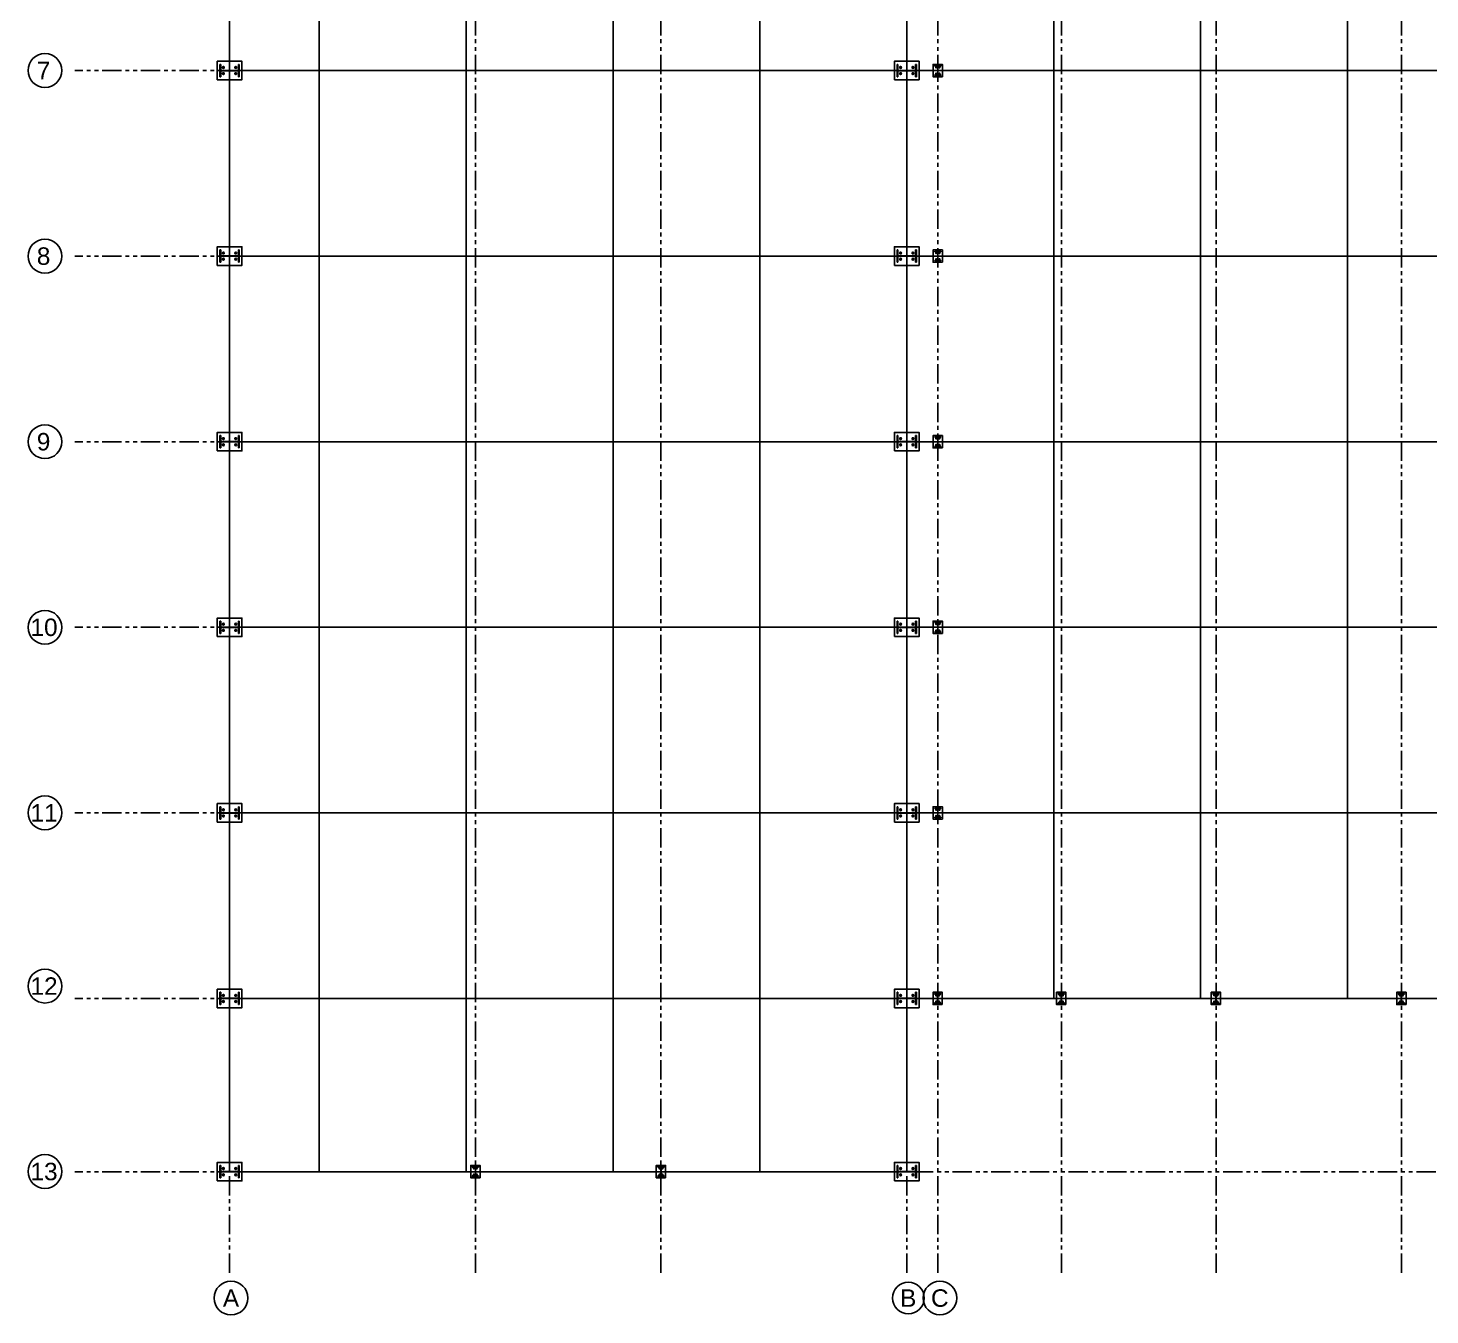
# Model space of a CAD drawing. Header units: inches. Extents: x 8519 to 881470, y -4476 to 84370.
# Drawn here: x 523889 to 569225, y 374 to 41978 of the extents above; entities that cross this region are included whole.
import ezdxf

# ---------------------------------------------------------------- set-up
doc = ezdxf.new("R2010")
doc.units = ezdxf.units.IN
doc.header["$MEASUREMENT"] = 0
doc.linetypes.add('PHANTOM2', pattern=[1.25, 0.625, -0.125, 0.125, -0.125, 0.125, -0.125])
for name, color, linetype in [('axis', 8, 'PHANTOM2'), ('columns', 2, 'Continuous'), ('initial layout', 7, 'Continuous'), ('purlins', 4, 'Continuous'), ('text', 3, 'Continuous')]:
    doc.layers.add(name, color=color, linetype=linetype)
doc.styles.get("Standard").update_dxf_attribs({"font": 'arial.ttf'})

msp = doc.modelspace()

# ---------------------------------------------------------------- linework, layer by layer
at = {"layer": 'axis', "ltscale": 1000}
for p, q in [((530406.478, 1740.662), (530406.478, 80229.763)), ((538356.478, 1740.662), (538356.478, 80229.763)), ((544356.478, 1740.662), (544356.478, 80229.763)), ((552306.478, 1740.662), (552306.478, 80229.763)), ((553306.478, 1740.662), (553306.478, 80229.763)), ((557306.478, 1740.662), (557306.478, 80229.763)), ((562306.478, 1740.662), (562306.478, 80229.763)), ((568306.478, 1740.662), (568306.478, 80229.763)), ((616913.11, 40605.309), (525406.478, 40605.309)), ((616913.11, 40605.309), (525406.478, 40605.309)), ((616913.11, 40605.309), (525406.478, 40605.309)), ((616913.11, 40605.309), (525406.478, 40605.309)), ((616913.11, 34605.309), (525406.478, 34605.309)), ((616913.11, 34605.309), (525406.478, 34605.309)), ((616913.11, 34605.309), (525406.478, 34605.309)), ((616913.11, 34605.309), (525406.478, 34605.309)), ((616913.11, 28605.309), (525406.478, 28605.309)), ((616913.11, 28605.309), (525406.478, 28605.309)), ((616913.11, 28605.309), (525406.478, 28605.309)), ((616913.11, 28605.309), (525406.478, 28605.309)), ((616913.11, 22605.309), (525406.478, 22605.309)), ((616913.11, 22605.309), (525406.478, 22605.309)), ((616913.11, 22605.309), (525406.478, 22605.309)), ((616913.11, 22605.309), (525406.478, 22605.309)), ((616913.11, 16605.309), (525406.478, 16605.309)), ((616913.11, 16605.309), (525406.478, 16605.309)), ((616913.11, 16605.309), (525406.478, 16605.309)), ((616913.11, 16605.309), (525406.478, 16605.309)), ((616913.11, 10605.309), (525406.478, 10605.309)), ((616913.11, 10605.309), (525406.478, 10605.309)), ((616913.11, 10605.309), (525406.478, 10605.309)), ((616913.11, 10605.309), (525406.478, 10605.309)), ((616913.11, 5005.309), (525406.478, 5005.309))]:
    msp.add_line(p, q, dxfattribs=at)
at = {"layer": 'columns'}
for p, q in [((530091.491, 40805.313), (530091.491, 40405.313)), ((530091.491, 40805.313), (530121.491, 40805.313)), ((530121.491, 40805.313), (530121.491, 40405.313)), ((530691.491, 40805.313), (530691.491, 40405.313)), ((530691.491, 40805.313), (530721.491, 40805.313)), ((530721.491, 40805.313), (530721.491, 40405.313)), ((551991.491, 40805.313), (551991.491, 40405.313)), ((551991.491, 40805.313), (552021.491, 40805.313)), ((552021.491, 40805.313), (552021.491, 40405.313)), ((552591.491, 40805.313), (552591.491, 40405.313)), ((552591.491, 40805.313), (552621.491, 40805.313)), ((552621.491, 40805.313), (552621.491, 40405.313)), ((530091.491, 40405.313), (530121.491, 40405.313)), ((530106.491, 40610.313), (530706.491, 40610.313)), ((530106.491, 40600.313), (530706.491, 40600.313)), ((530166.491, 40705.313), (530246.491, 40705.313)), ((530166.491, 40505.313), (530246.491, 40505.313)), ((530206.491, 40705.313), (530206.491, 40745.313)), ((530206.491, 40705.313), (530206.491, 40665.313)), ((530206.491, 40505.313), (530206.491, 40545.313)), ((530206.491, 40505.313), (530206.491, 40465.313)), ((530566.491, 40705.313), (530646.491, 40705.313)), ((530566.491, 40505.313), (530646.491, 40505.313)), ((530606.491, 40705.313), (530606.491, 40745.313)), ((530606.491, 40705.313), (530606.491, 40665.313)), ((530606.491, 40505.313), (530606.491, 40545.313)), ((530606.491, 40505.313), (530606.491, 40465.313)), ((530691.491, 40405.313), (530721.491, 40405.313)), ((551991.491, 40405.313), (552021.491, 40405.313)), ((552006.491, 40610.313), (552606.491, 40610.313)), ((552006.491, 40600.313), (552606.491, 40600.313)), ((552066.491, 40705.313), (552146.491, 40705.313)), ((552066.491, 40505.313), (552146.491, 40505.313)), ((552106.491, 40705.313), (552106.491, 40745.313)), ((552106.491, 40705.313), (552106.491, 40665.313)), ((552106.491, 40505.313), (552106.491, 40545.313)), ((552106.491, 40505.313), (552106.491, 40465.313)), ((552466.491, 40705.313), (552546.491, 40705.313)), ((552466.491, 40505.313), (552546.491, 40505.313)), ((552506.491, 40705.313), (552506.491, 40745.313)), ((552506.491, 40705.313), (552506.491, 40665.313)), ((552506.491, 40505.313), (552506.491, 40545.313)), ((552506.491, 40505.313), (552506.491, 40465.313)), ((552591.491, 40405.313), (552621.491, 40405.313)), ((553208.978, 40762.809), (553408.978, 40762.809)), ((553208.978, 40747.809), (553208.978, 40762.809)), ((553208.978, 40747.809), (553408.978, 40747.809)), ((553208.978, 40462.809), (553408.978, 40462.809)), ((553208.978, 40447.809), (553208.978, 40462.809)), ((553208.978, 40447.809), (553408.978, 40447.809)), ((553258.978, 40705.309), (553238.978, 40705.309)), ((553258.978, 40505.309), (553238.978, 40505.309)), ((553258.978, 40685.309), (553258.978, 40725.309)), ((553258.978, 40705.309), (553278.978, 40705.309)), ((553258.978, 40485.309), (553258.978, 40525.309)), ((553258.978, 40505.309), (553278.978, 40505.309)), ((553306.478, 40455.309), (553306.478, 40755.309)), ((553311.478, 40455.309), (553311.478, 40755.309)), ((553358.978, 40705.309), (553338.978, 40705.309)), ((553358.978, 40505.309), (553338.978, 40505.309)), ((553358.978, 40685.309), (553358.978, 40725.309)), ((553358.978, 40705.309), (553378.978, 40705.309)), ((553358.978, 40485.309), (553358.978, 40525.309)), ((553358.978, 40505.309), (553378.978, 40505.309)), ((553408.978, 40747.809), (553408.978, 40762.809)), ((553408.978, 40447.809), (553408.978, 40462.809)), ((530091.491, 34805.313), (530091.491, 34405.313)), ((530091.491, 34805.313), (530121.491, 34805.313)), ((530106.491, 34610.313), (530706.491, 34610.313)), ((530106.491, 34600.313), (530706.491, 34600.313)), ((530121.491, 34805.313), (530121.491, 34405.313)), ((530166.491, 34705.313), (530246.491, 34705.313)), ((530166.491, 34505.313), (530246.491, 34505.313)), ((530206.491, 34705.313), (530206.491, 34745.313)), ((530206.491, 34705.313), (530206.491, 34665.313)), ((530206.491, 34505.313), (530206.491, 34545.313)), ((530206.491, 34505.313), (530206.491, 34465.313)), ((530566.491, 34705.313), (530646.491, 34705.313)), ((530566.491, 34505.313), (530646.491, 34505.313)), ((530606.491, 34705.313), (530606.491, 34745.313)), ((530606.491, 34705.313), (530606.491, 34665.313)), ((530606.491, 34505.313), (530606.491, 34545.313)), ((530606.491, 34505.313), (530606.491, 34465.313)), ((530691.491, 34805.313), (530691.491, 34405.313)), ((530691.491, 34805.313), (530721.491, 34805.313)), ((530721.491, 34805.313), (530721.491, 34405.313)), ((551991.491, 34805.313), (551991.491, 34405.313)), ((551991.491, 34805.313), (552021.491, 34805.313)), ((552006.491, 34610.313), (552606.491, 34610.313)), ((552006.491, 34600.313), (552606.491, 34600.313)), ((552021.491, 34805.313), (552021.491, 34405.313)), ((552066.491, 34705.313), (552146.491, 34705.313)), ((552066.491, 34505.313), (552146.491, 34505.313)), ((552106.491, 34705.313), (552106.491, 34745.313)), ((552106.491, 34705.313), (552106.491, 34665.313)), ((552106.491, 34505.313), (552106.491, 34545.313)), ((552106.491, 34505.313), (552106.491, 34465.313)), ((552466.491, 34705.313), (552546.491, 34705.313)), ((552466.491, 34505.313), (552546.491, 34505.313)), ((552506.491, 34705.313), (552506.491, 34745.313)), ((552506.491, 34705.313), (552506.491, 34665.313)), ((552506.491, 34505.313), (552506.491, 34545.313)), ((552506.491, 34505.313), (552506.491, 34465.313)), ((552591.491, 34805.313), (552591.491, 34405.313)), ((552591.491, 34805.313), (552621.491, 34805.313)), ((552621.491, 34805.313), (552621.491, 34405.313)), ((553208.978, 34762.809), (553408.978, 34762.809)), ((553208.978, 34747.809), (553208.978, 34762.809)), ((553208.978, 34747.809), (553408.978, 34747.809)), ((553208.978, 34462.809), (553408.978, 34462.809)), ((553208.978, 34447.809), (553208.978, 34462.809)), ((553258.978, 34705.309), (553238.978, 34705.309)), ((553258.978, 34505.309), (553238.978, 34505.309)), ((553258.978, 34685.309), (553258.978, 34725.309)), ((553258.978, 34705.309), (553278.978, 34705.309)), ((553258.978, 34485.309), (553258.978, 34525.309)), ((553258.978, 34505.309), (553278.978, 34505.309)), ((553306.478, 34455.309), (553306.478, 34755.309)), ((553311.478, 34455.309), (553311.478, 34755.309)), ((553358.978, 34705.309), (553338.978, 34705.309)), ((553358.978, 34505.309), (553338.978, 34505.309)), ((553358.978, 34685.309), (553358.978, 34725.309)), ((553358.978, 34705.309), (553378.978, 34705.309)), ((553358.978, 34485.309), (553358.978, 34525.309)), ((553358.978, 34505.309), (553378.978, 34505.309)), ((553408.978, 34747.809), (553408.978, 34762.809)), ((553408.978, 34447.809), (553408.978, 34462.809)), ((530091.491, 34405.313), (530121.491, 34405.313)), ((530691.491, 34405.313), (530721.491, 34405.313)), ((551991.491, 34405.313), (552021.491, 34405.313)), ((552591.491, 34405.313), (552621.491, 34405.313)), ((553208.978, 34447.809), (553408.978, 34447.809)), ((530091.491, 28805.313), (530091.491, 28405.313)), ((530091.491, 28805.313), (530121.491, 28805.313)), ((530106.491, 28610.313), (530706.491, 28610.313)), ((530106.491, 28600.313), (530706.491, 28600.313)), ((530121.491, 28805.313), (530121.491, 28405.313)), ((530166.491, 28705.313), (530246.491, 28705.313)), ((530206.491, 28705.313), (530206.491, 28745.313)), ((530206.491, 28705.313), (530206.491, 28665.313)), ((530566.491, 28705.313), (530646.491, 28705.313)), ((530606.491, 28705.313), (530606.491, 28745.313)), ((530606.491, 28705.313), (530606.491, 28665.313)), ((530691.491, 28805.313), (530691.491, 28405.313)), ((530691.491, 28805.313), (530721.491, 28805.313)), ((530721.491, 28805.313), (530721.491, 28405.313)), ((551991.491, 28805.313), (551991.491, 28405.313)), ((551991.491, 28805.313), (552021.491, 28805.313)), ((552006.491, 28610.313), (552606.491, 28610.313)), ((552006.491, 28600.313), (552606.491, 28600.313)), ((552021.491, 28805.313), (552021.491, 28405.313)), ((552066.491, 28705.313), (552146.491, 28705.313)), ((552106.491, 28705.313), (552106.491, 28745.313)), ((552106.491, 28705.313), (552106.491, 28665.313)), ((552466.491, 28705.313), (552546.491, 28705.313)), ((552506.491, 28705.313), (552506.491, 28745.313)), ((552506.491, 28705.313), (552506.491, 28665.313)), ((552591.491, 28805.313), (552591.491, 28405.313)), ((552591.491, 28805.313), (552621.491, 28805.313)), ((552621.491, 28805.313), (552621.491, 28405.313)), ((553208.978, 28762.809), (553408.978, 28762.809)), ((553208.978, 28747.809), (553208.978, 28762.809)), ((553208.978, 28747.809), (553408.978, 28747.809)), ((553258.978, 28705.309), (553238.978, 28705.309)), ((553258.978, 28685.309), (553258.978, 28725.309)), ((553258.978, 28705.309), (553278.978, 28705.309)), ((553306.478, 28455.309), (553306.478, 28755.309)), ((553311.478, 28455.309), (553311.478, 28755.309)), ((553358.978, 28705.309), (553338.978, 28705.309)), ((553358.978, 28685.309), (553358.978, 28725.309)), ((553358.978, 28705.309), (553378.978, 28705.309)), ((553408.978, 28747.809), (553408.978, 28762.809)), ((530091.491, 28405.313), (530121.491, 28405.313)), ((530166.491, 28505.313), (530246.491, 28505.313)), ((530206.491, 28505.313), (530206.491, 28545.313)), ((530206.491, 28505.313), (530206.491, 28465.313)), ((530566.491, 28505.313), (530646.491, 28505.313)), ((530606.491, 28505.313), (530606.491, 28545.313)), ((530606.491, 28505.313), (530606.491, 28465.313)), ((530691.491, 28405.313), (530721.491, 28405.313)), ((551991.491, 28405.313), (552021.491, 28405.313)), ((552066.491, 28505.313), (552146.491, 28505.313)), ((552106.491, 28505.313), (552106.491, 28545.313)), ((552106.491, 28505.313), (552106.491, 28465.313)), ((552466.491, 28505.313), (552546.491, 28505.313)), ((552506.491, 28505.313), (552506.491, 28545.313)), ((552506.491, 28505.313), (552506.491, 28465.313)), ((552591.491, 28405.313), (552621.491, 28405.313)), ((553208.978, 28462.809), (553408.978, 28462.809)), ((553208.978, 28447.809), (553208.978, 28462.809)), ((553208.978, 28447.809), (553408.978, 28447.809)), ((553258.978, 28505.309), (553238.978, 28505.309)), ((553258.978, 28485.309), (553258.978, 28525.309)), ((553258.978, 28505.309), (553278.978, 28505.309)), ((553358.978, 28505.309), (553338.978, 28505.309)), ((553358.978, 28485.309), (553358.978, 28525.309)), ((553358.978, 28505.309), (553378.978, 28505.309)), ((553408.978, 28447.809), (553408.978, 28462.809)), ((530091.491, 22805.313), (530091.491, 22405.313)), ((530091.491, 22805.313), (530121.491, 22805.313)), ((530121.491, 22805.313), (530121.491, 22405.313)), ((530166.491, 22705.313), (530246.491, 22705.313)), ((530206.491, 22705.313), (530206.491, 22745.313)), ((530206.491, 22705.313), (530206.491, 22665.313)), ((530566.491, 22705.313), (530646.491, 22705.313)), ((530606.491, 22705.313), (530606.491, 22745.313)), ((530606.491, 22705.313), (530606.491, 22665.313)), ((530691.491, 22805.313), (530691.491, 22405.313)), ((530691.491, 22805.313), (530721.491, 22805.313)), ((530721.491, 22805.313), (530721.491, 22405.313)), ((551991.491, 22805.313), (551991.491, 22405.313)), ((551991.491, 22805.313), (552021.491, 22805.313)), ((552021.491, 22805.313), (552021.491, 22405.313)), ((552066.491, 22705.313), (552146.491, 22705.313)), ((552106.491, 22705.313), (552106.491, 22745.313)), ((552106.491, 22705.313), (552106.491, 22665.313)), ((552466.491, 22705.313), (552546.491, 22705.313)), ((552506.491, 22705.313), (552506.491, 22745.313)), ((552506.491, 22705.313), (552506.491, 22665.313)), ((552591.491, 22805.313), (552591.491, 22405.313)), ((552591.491, 22805.313), (552621.491, 22805.313)), ((552621.491, 22805.313), (552621.491, 22405.313)), ((553208.978, 22762.809), (553408.978, 22762.809)), ((553208.978, 22747.809), (553208.978, 22762.809)), ((553208.978, 22747.809), (553408.978, 22747.809)), ((553258.978, 22705.309), (553238.978, 22705.309)), ((553258.978, 22685.309), (553258.978, 22725.309)), ((553258.978, 22705.309), (553278.978, 22705.309)), ((553306.478, 22455.309), (553306.478, 22755.309)), ((553311.478, 22455.309), (553311.478, 22755.309)), ((553358.978, 22705.309), (553338.978, 22705.309)), ((553358.978, 22685.309), (553358.978, 22725.309)), ((553358.978, 22705.309), (553378.978, 22705.309)), ((553408.978, 22747.809), (553408.978, 22762.809)), ((530091.491, 22405.313), (530121.491, 22405.313)), ((530106.491, 22610.313), (530706.491, 22610.313)), ((530106.491, 22600.313), (530706.491, 22600.313)), ((530166.491, 22505.313), (530246.491, 22505.313)), ((530206.491, 22505.313), (530206.491, 22545.313)), ((530206.491, 22505.313), (530206.491, 22465.313)), ((530566.491, 22505.313), (530646.491, 22505.313)), ((530606.491, 22505.313), (530606.491, 22545.313)), ((530606.491, 22505.313), (530606.491, 22465.313)), ((530691.491, 22405.313), (530721.491, 22405.313)), ((551991.491, 22405.313), (552021.491, 22405.313)), ((552006.491, 22610.313), (552606.491, 22610.313)), ((552006.491, 22600.313), (552606.491, 22600.313)), ((552066.491, 22505.313), (552146.491, 22505.313)), ((552106.491, 22505.313), (552106.491, 22545.313)), ((552106.491, 22505.313), (552106.491, 22465.313)), ((552466.491, 22505.313), (552546.491, 22505.313)), ((552506.491, 22505.313), (552506.491, 22545.313)), ((552506.491, 22505.313), (552506.491, 22465.313)), ((552591.491, 22405.313), (552621.491, 22405.313)), ((553208.978, 22462.809), (553408.978, 22462.809)), ((553208.978, 22447.809), (553208.978, 22462.809)), ((553208.978, 22447.809), (553408.978, 22447.809)), ((553258.978, 22505.309), (553238.978, 22505.309)), ((553258.978, 22485.309), (553258.978, 22525.309)), ((553258.978, 22505.309), (553278.978, 22505.309)), ((553358.978, 22505.309), (553338.978, 22505.309)), ((553358.978, 22485.309), (553358.978, 22525.309)), ((553358.978, 22505.309), (553378.978, 22505.309)), ((553408.978, 22447.809), (553408.978, 22462.809)), ((530091.491, 16805.313), (530091.491, 16405.313)), ((530091.491, 16805.313), (530121.491, 16805.313)), ((530121.491, 16805.313), (530121.491, 16405.313)), ((530691.491, 16805.313), (530691.491, 16405.313)), ((530691.491, 16805.313), (530721.491, 16805.313)), ((530721.491, 16805.313), (530721.491, 16405.313)), ((551991.491, 16805.313), (551991.491, 16405.313)), ((551991.491, 16805.313), (552021.491, 16805.313)), ((552021.491, 16805.313), (552021.491, 16405.313)), ((552591.491, 16805.313), (552591.491, 16405.313)), ((552591.491, 16805.313), (552621.491, 16805.313)), ((552621.491, 16805.313), (552621.491, 16405.313)), ((530091.491, 16405.313), (530121.491, 16405.313)), ((530106.491, 16610.313), (530706.491, 16610.313)), ((530106.491, 16600.313), (530706.491, 16600.313)), ((530166.491, 16705.313), (530246.491, 16705.313)), ((530166.491, 16505.313), (530246.491, 16505.313)), ((530206.491, 16705.313), (530206.491, 16745.313)), ((530206.491, 16705.313), (530206.491, 16665.313)), ((530206.491, 16505.313), (530206.491, 16545.313)), ((530206.491, 16505.313), (530206.491, 16465.313)), ((530566.491, 16705.313), (530646.491, 16705.313)), ((530566.491, 16505.313), (530646.491, 16505.313)), ((530606.491, 16705.313), (530606.491, 16745.313)), ((530606.491, 16705.313), (530606.491, 16665.313)), ((530606.491, 16505.313), (530606.491, 16545.313)), ((530606.491, 16505.313), (530606.491, 16465.313)), ((530691.491, 16405.313), (530721.491, 16405.313)), ((551991.491, 16405.313), (552021.491, 16405.313)), ((552006.491, 16610.313), (552606.491, 16610.313)), ((552006.491, 16600.313), (552606.491, 16600.313)), ((552066.491, 16705.313), (552146.491, 16705.313)), ((552066.491, 16505.313), (552146.491, 16505.313)), ((552106.491, 16705.313), (552106.491, 16745.313)), ((552106.491, 16705.313), (552106.491, 16665.313)), ((552106.491, 16505.313), (552106.491, 16545.313)), ((552106.491, 16505.313), (552106.491, 16465.313)), ((552466.491, 16705.313), (552546.491, 16705.313)), ((552466.491, 16505.313), (552546.491, 16505.313)), ((552506.491, 16705.313), (552506.491, 16745.313)), ((552506.491, 16705.313), (552506.491, 16665.313)), ((552506.491, 16505.313), (552506.491, 16545.313)), ((552506.491, 16505.313), (552506.491, 16465.313)), ((552591.491, 16405.313), (552621.491, 16405.313)), ((553208.978, 16762.809), (553408.978, 16762.809)), ((553208.978, 16747.809), (553208.978, 16762.809)), ((553208.978, 16747.809), (553408.978, 16747.809)), ((553208.978, 16462.809), (553408.978, 16462.809)), ((553208.978, 16447.809), (553208.978, 16462.809)), ((553208.978, 16447.809), (553408.978, 16447.809)), ((553258.978, 16705.309), (553238.978, 16705.309)), ((553258.978, 16505.309), (553238.978, 16505.309)), ((553258.978, 16685.309), (553258.978, 16725.309)), ((553258.978, 16705.309), (553278.978, 16705.309)), ((553258.978, 16485.309), (553258.978, 16525.309)), ((553258.978, 16505.309), (553278.978, 16505.309)), ((553306.478, 16455.309), (553306.478, 16755.309)), ((553311.478, 16455.309), (553311.478, 16755.309)), ((553358.978, 16705.309), (553338.978, 16705.309)), ((553358.978, 16505.309), (553338.978, 16505.309)), ((553358.978, 16685.309), (553358.978, 16725.309)), ((553358.978, 16705.309), (553378.978, 16705.309)), ((553358.978, 16485.309), (553358.978, 16525.309)), ((553358.978, 16505.309), (553378.978, 16505.309)), ((553408.978, 16747.809), (553408.978, 16762.809)), ((553408.978, 16447.809), (553408.978, 16462.809)), ((530091.491, 10805.313), (530091.491, 10405.313)), ((530091.491, 10805.313), (530121.491, 10805.313)), ((530106.491, 10610.313), (530706.491, 10610.313)), ((530106.491, 10600.313), (530706.491, 10600.313)), ((530121.491, 10805.313), (530121.491, 10405.313)), ((530166.491, 10705.313), (530246.491, 10705.313)), ((530166.491, 10505.313), (530246.491, 10505.313)), ((530206.491, 10705.313), (530206.491, 10745.313)), ((530206.491, 10705.313), (530206.491, 10665.313)), ((530206.491, 10505.313), (530206.491, 10545.313)), ((530206.491, 10505.313), (530206.491, 10465.313)), ((530566.491, 10705.313), (530646.491, 10705.313)), ((530566.491, 10505.313), (530646.491, 10505.313)), ((530606.491, 10705.313), (530606.491, 10745.313)), ((530606.491, 10705.313), (530606.491, 10665.313)), ((530606.491, 10505.313), (530606.491, 10545.313)), ((530606.491, 10505.313), (530606.491, 10465.313)), ((530691.491, 10805.313), (530691.491, 10405.313)), ((530691.491, 10805.313), (530721.491, 10805.313)), ((530721.491, 10805.313), (530721.491, 10405.313)), ((551991.491, 10805.313), (551991.491, 10405.313)), ((551991.491, 10805.313), (552021.491, 10805.313)), ((552006.491, 10610.313), (552606.491, 10610.313)), ((552006.491, 10600.313), (552606.491, 10600.313)), ((552021.491, 10805.313), (552021.491, 10405.313)), ((552066.491, 10705.313), (552146.491, 10705.313)), ((552066.491, 10505.313), (552146.491, 10505.313)), ((552106.491, 10705.313), (552106.491, 10745.313)), ((552106.491, 10705.313), (552106.491, 10665.313)), ((552106.491, 10505.313), (552106.491, 10545.313)), ((552106.491, 10505.313), (552106.491, 10465.313)), ((552466.491, 10705.313), (552546.491, 10705.313)), ((552466.491, 10505.313), (552546.491, 10505.313)), ((552506.491, 10705.313), (552506.491, 10745.313)), ((552506.491, 10705.313), (552506.491, 10665.313)), ((552506.491, 10505.313), (552506.491, 10545.313)), ((552506.491, 10505.313), (552506.491, 10465.313)), ((552591.491, 10805.313), (552591.491, 10405.313)), ((552591.491, 10805.313), (552621.491, 10805.313)), ((552621.491, 10805.313), (552621.491, 10405.313)), ((553203.978, 10762.809), (553403.978, 10762.809)), ((553203.978, 10747.809), (553203.978, 10762.809)), ((553203.978, 10747.809), (553403.978, 10747.809)), ((553203.978, 10462.809), (553403.978, 10462.809)), ((553203.978, 10447.809), (553203.978, 10462.809)), ((553203.978, 10447.809), (553403.978, 10447.809)), ((553253.978, 10705.309), (553233.978, 10705.309)), ((553253.978, 10505.309), (553233.978, 10505.309)), ((553253.978, 10685.309), (553253.978, 10725.309)), ((553253.978, 10705.309), (553273.978, 10705.309)), ((553253.978, 10485.309), (553253.978, 10525.309)), ((553253.978, 10505.309), (553273.978, 10505.309)), ((553301.478, 10455.309), (553301.478, 10755.309)), ((553306.478, 10455.309), (553306.478, 10755.309)), ((553353.978, 10705.309), (553333.978, 10705.309)), ((553353.978, 10505.309), (553333.978, 10505.309)), ((553353.978, 10685.309), (553353.978, 10725.309)), ((553353.978, 10705.309), (553373.978, 10705.309)), ((553353.978, 10485.309), (553353.978, 10525.309)), ((553353.978, 10505.309), (553373.978, 10505.309)), ((553403.978, 10747.809), (553403.978, 10762.809)), ((553403.978, 10447.809), (553403.978, 10462.809)), ((557201.478, 10762.809), (557401.478, 10762.809)), ((557201.478, 10747.809), (557201.478, 10762.809)), ((557201.478, 10747.809), (557401.478, 10747.809)), ((557201.478, 10462.809), (557401.478, 10462.809)), ((557201.478, 10447.809), (557201.478, 10462.809)), ((557201.478, 10447.809), (557401.478, 10447.809)), ((557251.478, 10705.309), (557231.478, 10705.309)), ((557251.478, 10505.309), (557231.478, 10505.309)), ((557251.478, 10685.309), (557251.478, 10725.309)), ((557251.478, 10705.309), (557271.478, 10705.309)), ((557251.478, 10485.309), (557251.478, 10525.309)), ((557251.478, 10505.309), (557271.478, 10505.309)), ((557298.978, 10455.309), (557298.978, 10755.309)), ((557303.978, 10455.309), (557303.978, 10755.309)), ((557351.478, 10705.309), (557331.478, 10705.309)), ((557351.478, 10505.309), (557331.478, 10505.309)), ((557351.478, 10685.309), (557351.478, 10725.309)), ((557351.478, 10705.309), (557371.478, 10705.309)), ((557351.478, 10485.309), (557351.478, 10525.309)), ((557351.478, 10505.309), (557371.478, 10505.309)), ((557401.478, 10747.809), (557401.478, 10762.809)), ((557401.478, 10447.809), (557401.478, 10462.809)), ((562201.478, 10762.809), (562401.478, 10762.809)), ((562201.478, 10747.809), (562201.478, 10762.809)), ((562201.478, 10747.809), (562401.478, 10747.809)), ((562201.478, 10462.809), (562401.478, 10462.809)), ((562201.478, 10447.809), (562201.478, 10462.809)), ((562201.478, 10447.809), (562401.478, 10447.809)), ((562251.478, 10705.309), (562231.478, 10705.309)), ((562251.478, 10505.309), (562231.478, 10505.309)), ((562251.478, 10685.309), (562251.478, 10725.309)), ((562251.478, 10705.309), (562271.478, 10705.309)), ((562251.478, 10485.309), (562251.478, 10525.309)), ((562251.478, 10505.309), (562271.478, 10505.309)), ((562298.978, 10455.309), (562298.978, 10755.309)), ((562303.978, 10455.309), (562303.978, 10755.309)), ((562351.478, 10705.309), (562331.478, 10705.309)), ((562351.478, 10505.309), (562331.478, 10505.309)), ((562351.478, 10685.309), (562351.478, 10725.309)), ((562351.478, 10705.309), (562371.478, 10705.309)), ((562351.478, 10485.309), (562351.478, 10525.309)), ((562351.478, 10505.309), (562371.478, 10505.309)), ((562401.478, 10747.809), (562401.478, 10762.809)), ((562401.478, 10447.809), (562401.478, 10462.809)), ((568201.478, 10762.809), (568401.478, 10762.809)), ((568201.478, 10747.809), (568201.478, 10762.809)), ((568201.478, 10747.809), (568401.478, 10747.809)), ((568201.478, 10462.809), (568401.478, 10462.809)), ((568201.478, 10447.809), (568201.478, 10462.809)), ((568201.478, 10447.809), (568401.478, 10447.809)), ((568251.478, 10705.309), (568231.478, 10705.309)), ((568251.478, 10505.309), (568231.478, 10505.309)), ((568251.478, 10685.309), (568251.478, 10725.309)), ((568251.478, 10705.309), (568271.478, 10705.309)), ((568251.478, 10485.309), (568251.478, 10525.309)), ((568251.478, 10505.309), (568271.478, 10505.309)), ((568298.978, 10455.309), (568298.978, 10755.309)), ((568303.978, 10455.309), (568303.978, 10755.309)), ((568351.478, 10705.309), (568331.478, 10705.309)), ((568351.478, 10505.309), (568331.478, 10505.309)), ((568351.478, 10685.309), (568351.478, 10725.309)), ((568351.478, 10705.309), (568371.478, 10705.309)), ((568351.478, 10485.309), (568351.478, 10525.309)), ((568351.478, 10505.309), (568371.478, 10505.309)), ((568401.478, 10747.809), (568401.478, 10762.809)), ((568401.478, 10447.809), (568401.478, 10462.809)), ((530091.491, 10405.313), (530121.491, 10405.313)), ((530691.491, 10405.313), (530721.491, 10405.313)), ((551991.491, 10405.313), (552021.491, 10405.313)), ((552591.491, 10405.313), (552621.491, 10405.313)), ((530091.491, 5205.309), (530091.491, 4805.309)), ((530091.491, 5205.309), (530121.491, 5205.309)), ((530106.491, 5010.309), (530706.491, 5010.309)), ((530106.491, 5000.309), (530706.491, 5000.309)), ((530121.491, 5205.309), (530121.491, 4805.309)), ((530166.491, 5105.309), (530246.491, 5105.309)), ((530206.491, 5105.309), (530206.491, 5145.309)), ((530206.491, 5105.309), (530206.491, 5065.309)), ((530566.491, 5105.309), (530646.491, 5105.309)), ((530606.491, 5105.309), (530606.491, 5145.309)), ((530606.491, 5105.309), (530606.491, 5065.309)), ((530691.491, 5205.309), (530691.491, 4805.309)), ((530691.491, 5205.309), (530721.491, 5205.309)), ((530721.491, 5205.309), (530721.491, 4805.309)), ((538256.478, 5167.805), (538456.478, 5167.805)), ((538256.478, 5152.805), (538256.478, 5167.805)), ((538256.478, 5152.805), (538456.478, 5152.805)), ((538306.478, 5110.305), (538286.478, 5110.305)), ((538306.478, 5090.305), (538306.478, 5130.305)), ((538306.478, 5110.305), (538326.478, 5110.305)), ((538353.978, 4860.305), (538353.978, 5160.305)), ((538358.978, 4860.305), (538358.978, 5160.305)), ((538406.478, 5110.305), (538386.478, 5110.305)), ((538406.478, 5090.305), (538406.478, 5130.305)), ((538406.478, 5110.305), (538426.478, 5110.305)), ((538456.478, 5152.805), (538456.478, 5167.805)), ((544256.478, 5167.805), (544456.478, 5167.805)), ((544256.478, 5152.805), (544256.478, 5167.805)), ((544256.478, 5152.805), (544456.478, 5152.805)), ((544306.478, 5110.305), (544286.478, 5110.305)), ((544306.478, 5090.305), (544306.478, 5130.305)), ((544306.478, 5110.305), (544326.478, 5110.305)), ((544353.978, 4860.305), (544353.978, 5160.305)), ((544358.978, 4860.305), (544358.978, 5160.305)), ((544406.478, 5110.305), (544386.478, 5110.305)), ((544406.478, 5090.305), (544406.478, 5130.305)), ((544406.478, 5110.305), (544426.478, 5110.305)), ((544456.478, 5152.805), (544456.478, 5167.805)), ((551991.491, 5205.309), (551991.491, 4805.309)), ((551991.491, 5205.309), (552021.491, 5205.309)), ((552006.491, 5010.309), (552606.491, 5010.309)), ((552006.491, 5000.309), (552606.491, 5000.309)), ((552021.491, 5205.309), (552021.491, 4805.309)), ((552066.491, 5105.309), (552146.491, 5105.309)), ((552106.491, 5105.309), (552106.491, 5145.309)), ((552106.491, 5105.309), (552106.491, 5065.309)), ((552466.491, 5105.309), (552546.491, 5105.309)), ((552506.491, 5105.309), (552506.491, 5145.309)), ((552506.491, 5105.309), (552506.491, 5065.309)), ((552591.491, 5205.309), (552591.491, 4805.309)), ((552591.491, 5205.309), (552621.491, 5205.309)), ((552621.491, 5205.309), (552621.491, 4805.309)), ((530091.491, 4805.309), (530121.491, 4805.309)), ((530166.491, 4905.309), (530246.491, 4905.309)), ((530206.491, 4905.309), (530206.491, 4945.309)), ((530206.491, 4905.309), (530206.491, 4865.309)), ((530566.491, 4905.309), (530646.491, 4905.309)), ((530606.491, 4905.309), (530606.491, 4945.309)), ((530606.491, 4905.309), (530606.491, 4865.309)), ((530691.491, 4805.309), (530721.491, 4805.309)), ((538256.478, 4867.805), (538456.478, 4867.805)), ((538256.478, 4852.805), (538256.478, 4867.805)), ((538256.478, 4852.805), (538456.478, 4852.805)), ((538306.478, 4910.305), (538286.478, 4910.305)), ((538306.478, 4890.305), (538306.478, 4930.305)), ((538306.478, 4910.305), (538326.478, 4910.305)), ((538406.478, 4910.305), (538386.478, 4910.305)), ((538406.478, 4890.305), (538406.478, 4930.305)), ((538406.478, 4910.305), (538426.478, 4910.305)), ((538456.478, 4852.805), (538456.478, 4867.805)), ((544256.478, 4867.805), (544456.478, 4867.805)), ((544256.478, 4852.805), (544256.478, 4867.805)), ((544256.478, 4852.805), (544456.478, 4852.805)), ((544306.478, 4910.305), (544286.478, 4910.305)), ((544306.478, 4890.305), (544306.478, 4930.305)), ((544306.478, 4910.305), (544326.478, 4910.305)), ((544406.478, 4910.305), (544386.478, 4910.305)), ((544406.478, 4890.305), (544406.478, 4930.305)), ((544406.478, 4910.305), (544426.478, 4910.305)), ((544456.478, 4852.805), (544456.478, 4867.805)), ((551991.491, 4805.309), (552021.491, 4805.309)), ((552066.491, 4905.309), (552146.491, 4905.309)), ((552106.491, 4905.309), (552106.491, 4945.309)), ((552106.491, 4905.309), (552106.491, 4865.309)), ((552466.491, 4905.309), (552546.491, 4905.309)), ((552506.491, 4905.309), (552506.491, 4945.309)), ((552506.491, 4905.309), (552506.491, 4865.309)), ((552591.491, 4805.309), (552621.491, 4805.309))]:
    msp.add_line(p, q, dxfattribs=at)
for points in [[(530006.491, 40305.313), (530806.491, 40305.313), (530806.491, 40905.313), (530006.491, 40905.313)], [(551906.491, 40305.313), (552706.491, 40305.313), (552706.491, 40905.313), (551906.491, 40905.313)], [(553458.978, 40405.309), (553458.978, 40805.309), (553158.978, 40805.309), (553158.978, 40405.309)], [(530006.491, 34305.313), (530806.491, 34305.313), (530806.491, 34905.313), (530006.491, 34905.313)], [(551906.491, 34305.313), (552706.491, 34305.313), (552706.491, 34905.313), (551906.491, 34905.313)], [(553458.978, 34405.309), (553458.978, 34805.309), (553158.978, 34805.309), (553158.978, 34405.309)], [(530006.491, 28305.313), (530806.491, 28305.313), (530806.491, 28905.313), (530006.491, 28905.313)], [(551906.491, 28305.313), (552706.491, 28305.313), (552706.491, 28905.313), (551906.491, 28905.313)], [(553458.978, 28405.309), (553458.978, 28805.309), (553158.978, 28805.309), (553158.978, 28405.309)], [(530006.491, 22305.313), (530806.491, 22305.313), (530806.491, 22905.313), (530006.491, 22905.313)], [(551906.491, 22305.313), (552706.491, 22305.313), (552706.491, 22905.313), (551906.491, 22905.313)], [(553458.978, 22405.309), (553458.978, 22805.309), (553158.978, 22805.309), (553158.978, 22405.309)], [(530006.491, 16305.313), (530806.491, 16305.313), (530806.491, 16905.313), (530006.491, 16905.313)], [(551906.491, 16305.313), (552706.491, 16305.313), (552706.491, 16905.313), (551906.491, 16905.313)], [(553458.978, 16405.309), (553458.978, 16805.309), (553158.978, 16805.309), (553158.978, 16405.309)], [(530006.491, 10305.313), (530806.491, 10305.313), (530806.491, 10905.313), (530006.491, 10905.313)], [(551906.491, 10305.313), (552706.491, 10305.313), (552706.491, 10905.313), (551906.491, 10905.313)], [(553453.978, 10405.309), (553453.978, 10805.309), (553153.978, 10805.309), (553153.978, 10405.309)], [(557451.478, 10405.309), (557451.478, 10805.309), (557151.478, 10805.309), (557151.478, 10405.309)], [(562451.478, 10405.309), (562451.478, 10805.309), (562151.478, 10805.309), (562151.478, 10405.309)], [(568451.478, 10405.309), (568451.478, 10805.309), (568151.478, 10805.309), (568151.478, 10405.309)], [(530006.491, 4705.309), (530806.491, 4705.309), (530806.491, 5305.309), (530006.491, 5305.309)], [(538506.478, 4810.305), (538506.478, 5210.305), (538206.478, 5210.305), (538206.478, 4810.305)], [(544506.478, 4810.305), (544506.478, 5210.305), (544206.478, 5210.305), (544206.478, 4810.305)], [(551906.491, 4705.309), (552706.491, 4705.309), (552706.491, 5305.309), (551906.491, 5305.309)]]:
    msp.add_lwpolyline(points, close=True, dxfattribs=at)
for centre, radius in [((530206.491, 40705.313), 30), ((530206.491, 40505.313), 30), ((530606.491, 40705.313), 30), ((530606.491, 40505.313), 30), ((552106.491, 40705.313), 30), ((552106.491, 40505.313), 30), ((552506.491, 40705.313), 30), ((552506.491, 40505.313), 30), ((553258.978, 40705.309), 15), ((553258.978, 40505.309), 15), ((553358.978, 40705.309), 15), ((553358.978, 40505.309), 15), ((530206.491, 34705.313), 30), ((530206.491, 34505.313), 30), ((530606.491, 34705.313), 30), ((530606.491, 34505.313), 30), ((552106.491, 34705.313), 30), ((552106.491, 34505.313), 30), ((552506.491, 34705.313), 30), ((552506.491, 34505.313), 30), ((553258.978, 34705.309), 15), ((553258.978, 34505.309), 15), ((553358.978, 34705.309), 15), ((553358.978, 34505.309), 15), ((530206.491, 28705.313), 30), ((530606.491, 28705.313), 30), ((552106.491, 28705.313), 30), ((552506.491, 28705.313), 30), ((553258.978, 28705.309), 15), ((553358.978, 28705.309), 15), ((530206.491, 28505.313), 30), ((530606.491, 28505.313), 30), ((552106.491, 28505.313), 30), ((552506.491, 28505.313), 30), ((553258.978, 28505.309), 15), ((553358.978, 28505.309), 15), ((530206.491, 22705.313), 30), ((530606.491, 22705.313), 30), ((552106.491, 22705.313), 30), ((552506.491, 22705.313), 30), ((553258.978, 22705.309), 15), ((553358.978, 22705.309), 15), ((530206.491, 22505.313), 30), ((530606.491, 22505.313), 30), ((552106.491, 22505.313), 30), ((552506.491, 22505.313), 30), ((553258.978, 22505.309), 15), ((553358.978, 22505.309), 15), ((530206.491, 16705.313), 30), ((530206.491, 16505.313), 30), ((530606.491, 16705.313), 30), ((530606.491, 16505.313), 30), ((552106.491, 16705.313), 30), ((552106.491, 16505.313), 30), ((552506.491, 16705.313), 30), ((552506.491, 16505.313), 30), ((553258.978, 16705.309), 15), ((553258.978, 16505.309), 15), ((553358.978, 16705.309), 15), ((553358.978, 16505.309), 15), ((530206.491, 10705.313), 30), ((530206.491, 10505.313), 30), ((530606.491, 10705.313), 30), ((530606.491, 10505.313), 30), ((552106.491, 10705.313), 30), ((552106.491, 10505.313), 30), ((552506.491, 10705.313), 30), ((552506.491, 10505.313), 30), ((553253.978, 10705.309), 15), ((553253.978, 10505.309), 15), ((553353.978, 10705.309), 15), ((553353.978, 10505.309), 15), ((557251.478, 10705.309), 15), ((557251.478, 10505.309), 15), ((557351.478, 10705.309), 15), ((557351.478, 10505.309), 15), ((562251.478, 10705.309), 15), ((562251.478, 10505.309), 15), ((562351.478, 10705.309), 15), ((562351.478, 10505.309), 15), ((568251.478, 10705.309), 15), ((568251.478, 10505.309), 15), ((568351.478, 10705.309), 15), ((568351.478, 10505.309), 15), ((530206.491, 5105.309), 30), ((530606.491, 5105.309), 30), ((538306.478, 5110.305), 15), ((538406.478, 5110.305), 15), ((544306.478, 5110.305), 15), ((544406.478, 5110.305), 15), ((552106.491, 5105.309), 30), ((552506.491, 5105.309), 30), ((530206.491, 4905.309), 30), ((530606.491, 4905.309), 30), ((538306.478, 4910.305), 15), ((538406.478, 4910.305), 15), ((544306.478, 4910.305), 15), ((544406.478, 4910.305), 15), ((552106.491, 4905.309), 30), ((552506.491, 4905.309), 30)]:
    msp.add_circle(centre, radius, dxfattribs=at)
at = {"layer": 'initial layout'}
for p, q in [((530406.478, 5005.309), (530406.478, 76205.309)), ((552306.491, 5005.309), (552306.477, 76205.309)), ((530406.478, 40605.309), (552306.478, 40605.309)), ((552306.478, 40605.309), (590306.478, 40605.309)), ((530406.478, 34605.309), (552306.478, 34605.309)), ((552306.478, 34605.309), (590306.478, 34605.309)), ((530406.478, 28605.309), (552306.478, 28605.309)), ((552306.478, 28605.309), (590306.478, 28605.309)), ((530406.478, 22605.309), (552306.478, 22605.309)), ((552306.478, 22605.309), (590306.478, 22605.309)), ((530406.478, 16605.309), (552306.478, 16605.309)), ((552306.478, 16605.309), (590306.478, 16605.309)), ((530406.478, 10605.309), (552306.478, 10605.309)), ((552306.478, 10605.309), (590306.478, 10605.309)), ((530406.478, 5005.309), (552306.478, 5005.309))]:
    msp.add_line(p, q, dxfattribs=at)
at = {"layer": 'purlins'}
for p, q in [((530406.478, 5005.309), (530406.478, 76205.309)), ((533306.478, 5005.309), (533306.478, 76205.309)), ((538056.478, 5005.309), (538056.478, 76205.309)), ((542806.478, 5005.309), (542806.478, 76205.309)), ((547556.478, 5005.309), (547556.478, 76205.309)), ((557056.478, 10605.309), (557056.478, 76205.309)), ((561806.478, 10605.309), (561806.478, 76205.309)), ((566556.478, 10605.309), (566556.478, 76205.309)), ((552306.49, 10605.309), (552306.49, 70205.309))]:
    msp.add_line(p, q, dxfattribs=at)
at = {"layer": 'text'}
for centre, radius in [((524435.632, 40605.309), 546.492), ((524435.632, 34605.309), 546.492), ((524435.632, 28605.309), 546.492), ((524435.632, 22605.309), 546.492), ((524435.632, 16605.309), 546.492), ((524435.632, 11005.309), 546.492), ((524435.632, 5011.278), 546.492), ((530452.41, 920.092), 546.492), ((552360.308, 920.092), 512.583), ((553378.224, 920.092), 543.627)]:
    msp.add_circle(centre, radius, dxfattribs=at)

# ---------------------------------------------------------------- texts
for s, height, p in [('7', 564.824, (524172.485, 40322.897)), ('8', 564.824, (524172.485, 34322.897)), ('9', 564.824, (524172.485, 28322.897)), ('10', 564.8237, (523967.768, 22322.897)), ('11', 564.8237, (523967.768, 16322.897)), ('12', 564.8237, (523967.768, 10722.897)), ('13', 564.8237, (523967.768, 4728.866)), ('A', 564.824, (530189.262, 637.68)), ('B', 564.824, (552089.262, 637.68)), ('C', 564.824, (553089.262, 637.68))]:
    msp.add_text(s, height=height, dxfattribs=at).set_placement(p)

doc.saveas('drawing.dxf')
